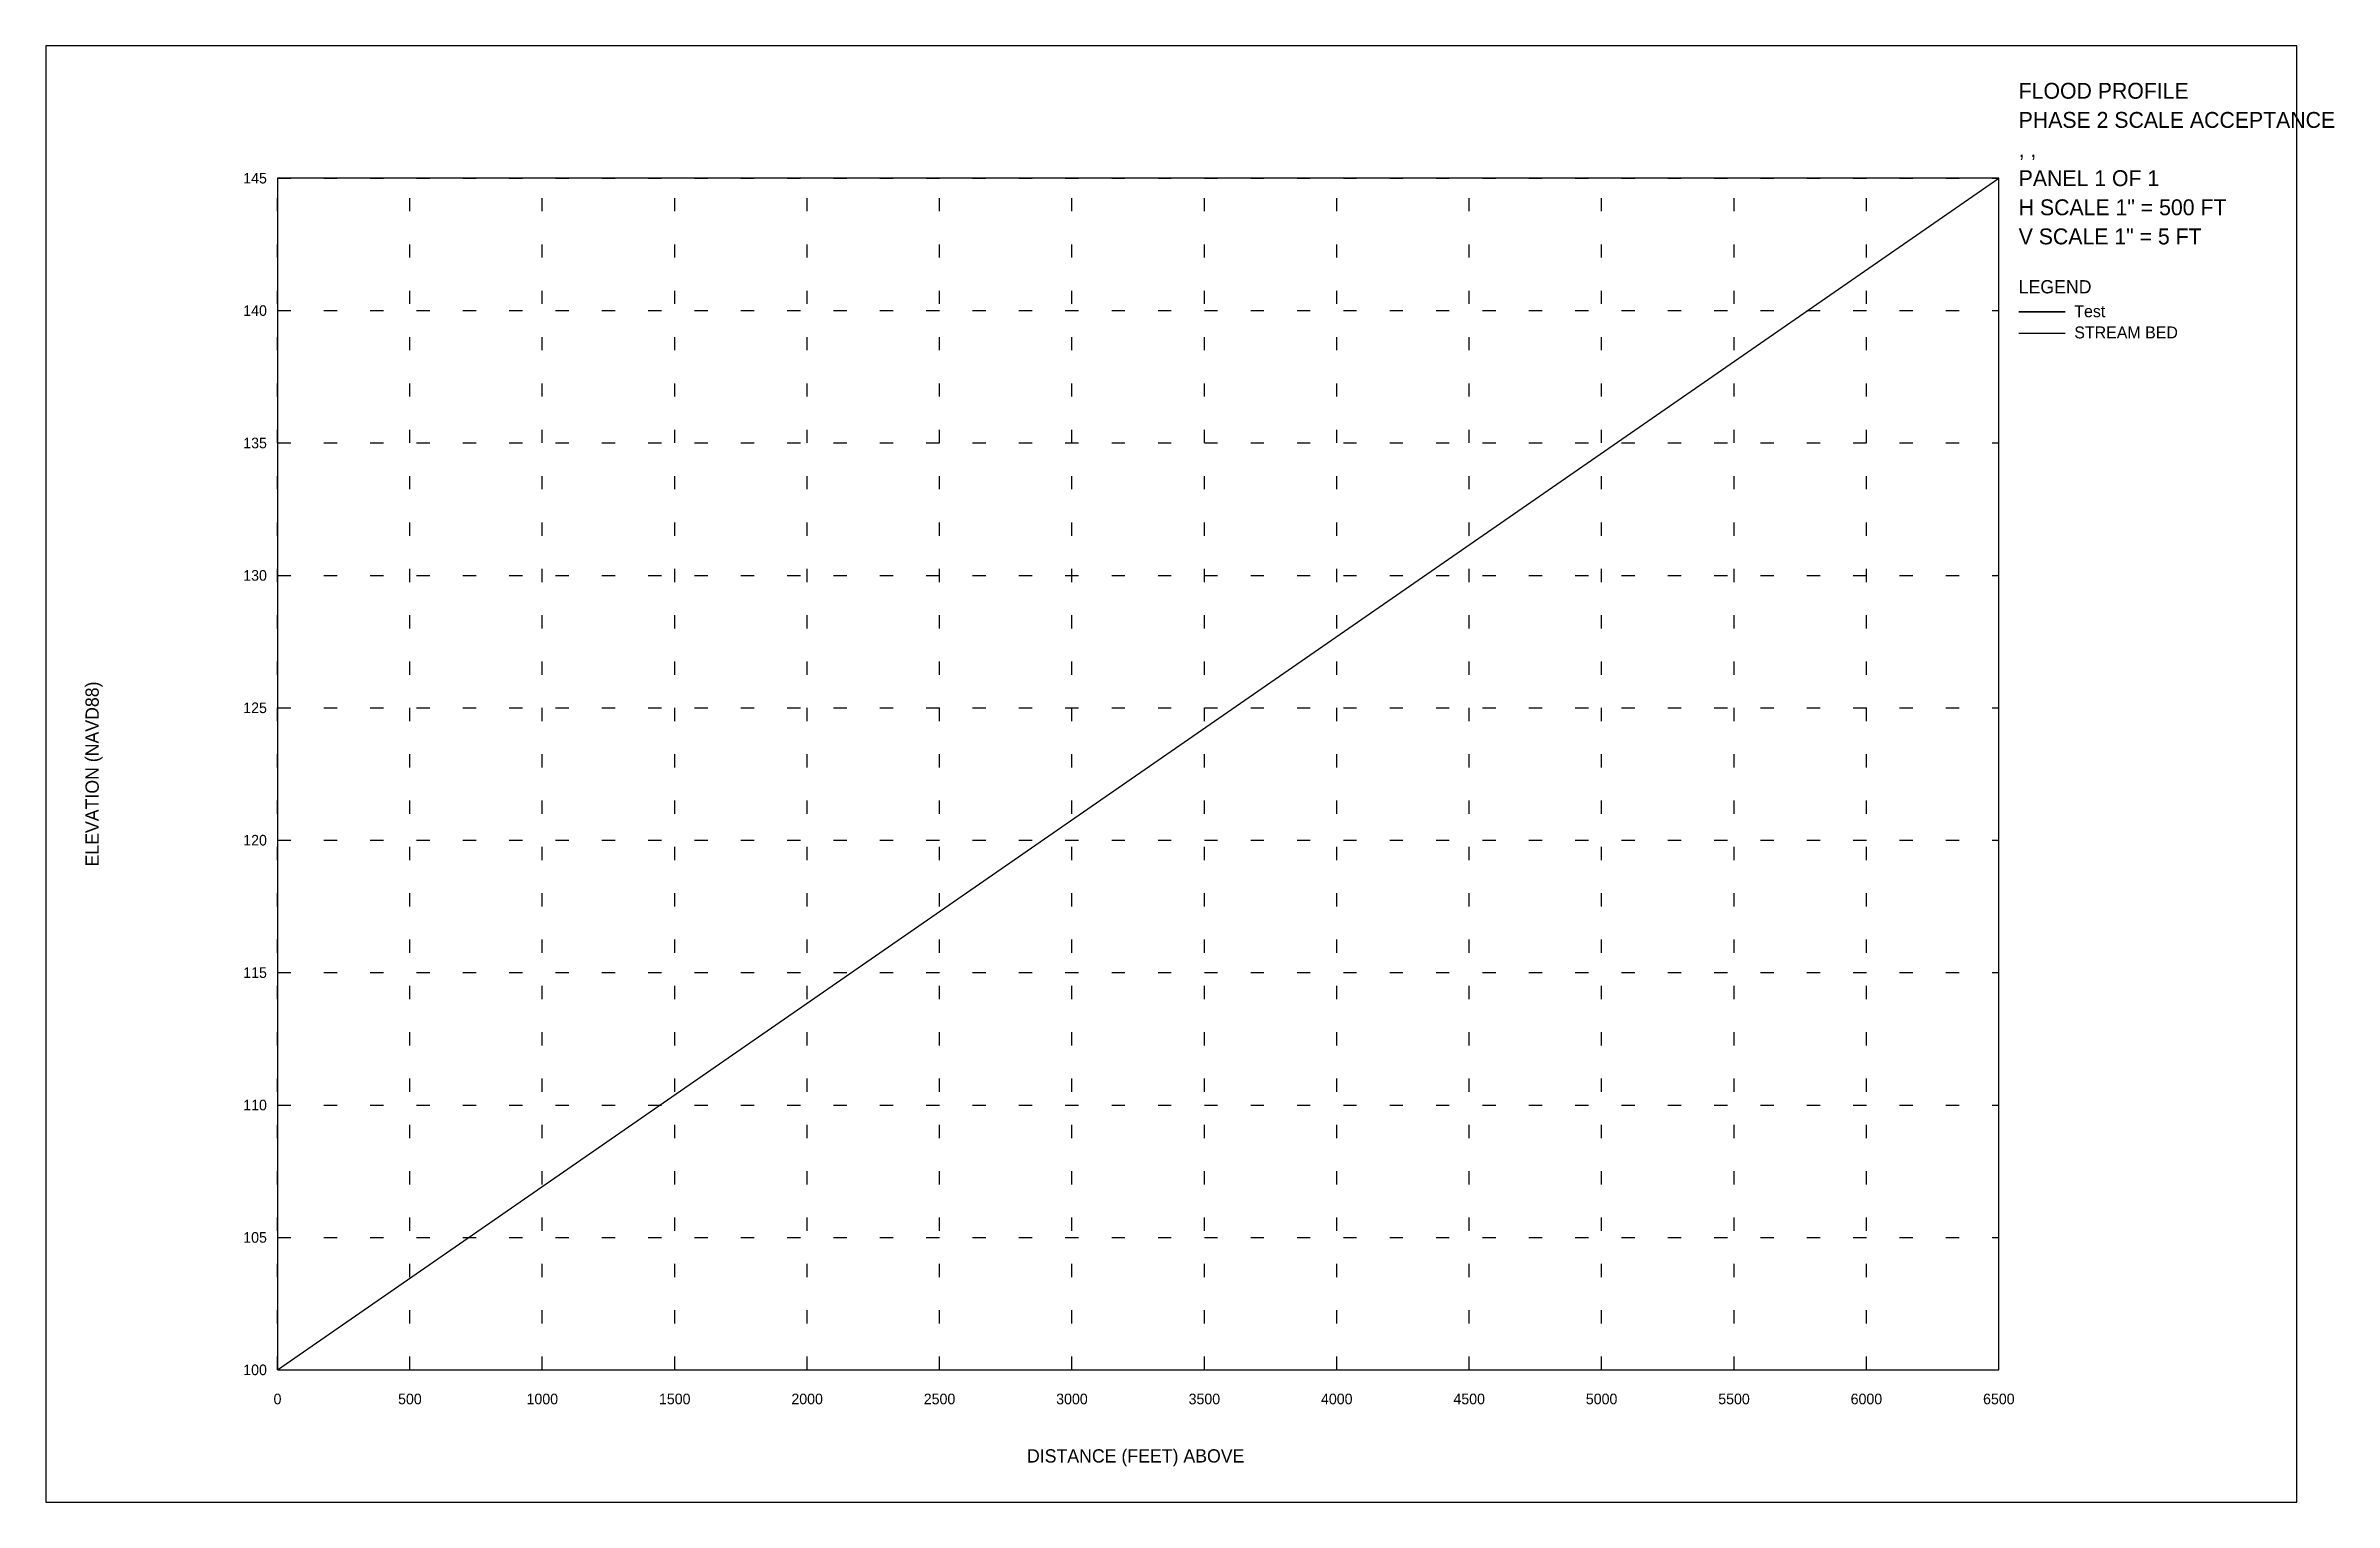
# Model space of a CAD drawing. Header units: inches. Extents: x 0 to 17.3, y 0 to 11.
import ezdxf
from ezdxf.enums import TextEntityAlignment as Align

# ---------------------------------------------------------------- set-up
doc = ezdxf.new("R2010")
doc.units = ezdxf.units.IN
doc.header["$MEASUREMENT"] = 0
doc.linetypes.add('DOTTED', pattern=[0.25, 0, -0.25])
for name, color, linetype in [('GRID', 8, 'DOTTED'), ('INVERT', 7, 'Continuous'), ('PANEL_BORDER', 7, 'Continuous'), ('TEST', 7, 'Continuous'), ('TITLE_BLOCK', 7, 'Continuous')]:
    doc.layers.add(name, color=color, linetype=linetype)

msp = doc.modelspace()

# ---------------------------------------------------------------- linework, layer by layer
at = {"layer": 'GRID'}
for p, q in [((1.75, 1), (1.75, 10)), ((1.75, 10), (14.75, 10)), ((2.75, 1), (2.75, 10)), ((3.75, 1), (3.75, 10)), ((4.75, 1), (4.75, 10)), ((5.75, 1), (5.75, 10)), ((6.75, 1), (6.75, 10)), ((7.75, 1), (7.75, 10)), ((8.75, 1), (8.75, 10)), ((9.75, 1), (9.75, 10)), ((10.75, 1), (10.75, 10)), ((11.75, 1), (11.75, 10)), ((12.75, 1), (12.75, 10)), ((13.75, 1), (13.75, 10)), ((14.75, 1), (14.75, 10)), ((1.75, 9), (14.75, 9)), ((1.75, 8), (14.75, 8)), ((1.75, 7), (14.75, 7)), ((1.75, 6), (14.75, 6)), ((1.75, 5), (14.75, 5)), ((1.75, 4), (14.75, 4)), ((1.75, 3), (14.75, 3)), ((1.75, 2), (14.75, 2)), ((1.75, 1), (14.75, 1))]:
    msp.add_line(p, q, dxfattribs=at)
at = {"layer": 'INVERT', "lineweight": 25}
msp.add_line((14.9, 8.83), (15.25, 8.83), dxfattribs=at)
msp.add_lwpolyline([(1.75, 1), (14.75, 10)], dxfattribs=at)
at = {"layer": 'PANEL_BORDER'}
for points in [[(0, 0), (17, 0), (17, 11), (0, 11), (0, 0)], [(1.75, 1), (14.75, 1), (14.75, 10), (1.75, 10), (1.75, 1)]]:
    msp.add_lwpolyline(points, close=True, dxfattribs=at)
at = {"layer": 'TEST', "lineweight": 35}
msp.add_line((14.9, 8.99), (15.25, 8.99), dxfattribs=at)
at = {"layer": 'TEST', "lineweight": 30}
msp.add_lwpolyline([(1.75, 1), (14.75, 10)], dxfattribs=at)

# ---------------------------------------------------------------- texts
at = {"layer": 'TITLE_BLOCK'}
for s, height, p in [('FLOOD PROFILE', 0.12, (14.9, 10.6)), ('PHASE 2 SCALE ACCEPTANCE', 0.12, (14.9, 10.38)), ('PANEL 1 OF 1', 0.12, (14.9, 9.94)), (', ,', 0.12, (14.9, 10.16)), ('H SCALE 1" = 500 FT', 0.12, (14.9, 9.72)), ('V SCALE 1" = 5 FT', 0.12, (14.9, 9.5)), ('LEGEND', 0.1, (14.9, 9.13)), ('Test', 0.09, (15.32, 8.95)), ('STREAM BED', 0.09, (15.32, 8.79))]:
    msp.add_text(s, height=height, dxfattribs=at).set_placement(p)
for s, p in [('145', (1.67, 10)), ('140', (1.67, 9)), ('135', (1.67, 8)), ('130', (1.67, 7)), ('125', (1.67, 6)), ('120', (1.67, 5)), ('115', (1.67, 4)), ('110', (1.67, 3)), ('105', (1.67, 2)), ('100', (1.67, 1))]:
    msp.add_text(s, height=0.08, dxfattribs=at).set_placement(p, align=Align.MIDDLE_RIGHT)
msp.add_text('ELEVATION (NAVD88)', height=0.1, rotation=90, dxfattribs=at).set_placement((0.35, 5.5), align=Align.MIDDLE_CENTER)
for s, p in [('0', (1.75, 0.82)), ('500', (2.75, 0.82)), ('1000', (3.75, 0.82)), ('1500', (4.75, 0.82)), ('2000', (5.75, 0.82)), ('2500', (6.75, 0.82)), ('3000', (7.75, 0.82)), ('3500', (8.75, 0.82)), ('4000', (9.75, 0.82)), ('4500', (10.75, 0.82)), ('5000', (11.75, 0.82)), ('5500', (12.75, 0.82)), ('6000', (13.75, 0.82)), ('6500', (14.75, 0.82))]:
    msp.add_text(s, height=0.08, dxfattribs=at).set_placement(p, align=Align.TOP_CENTER)
msp.add_text('DISTANCE (FEET) ABOVE ', height=0.1, dxfattribs=at).set_placement((8.25, 0.35), align=Align.MIDDLE_CENTER)

doc.saveas('drawing.dxf')
